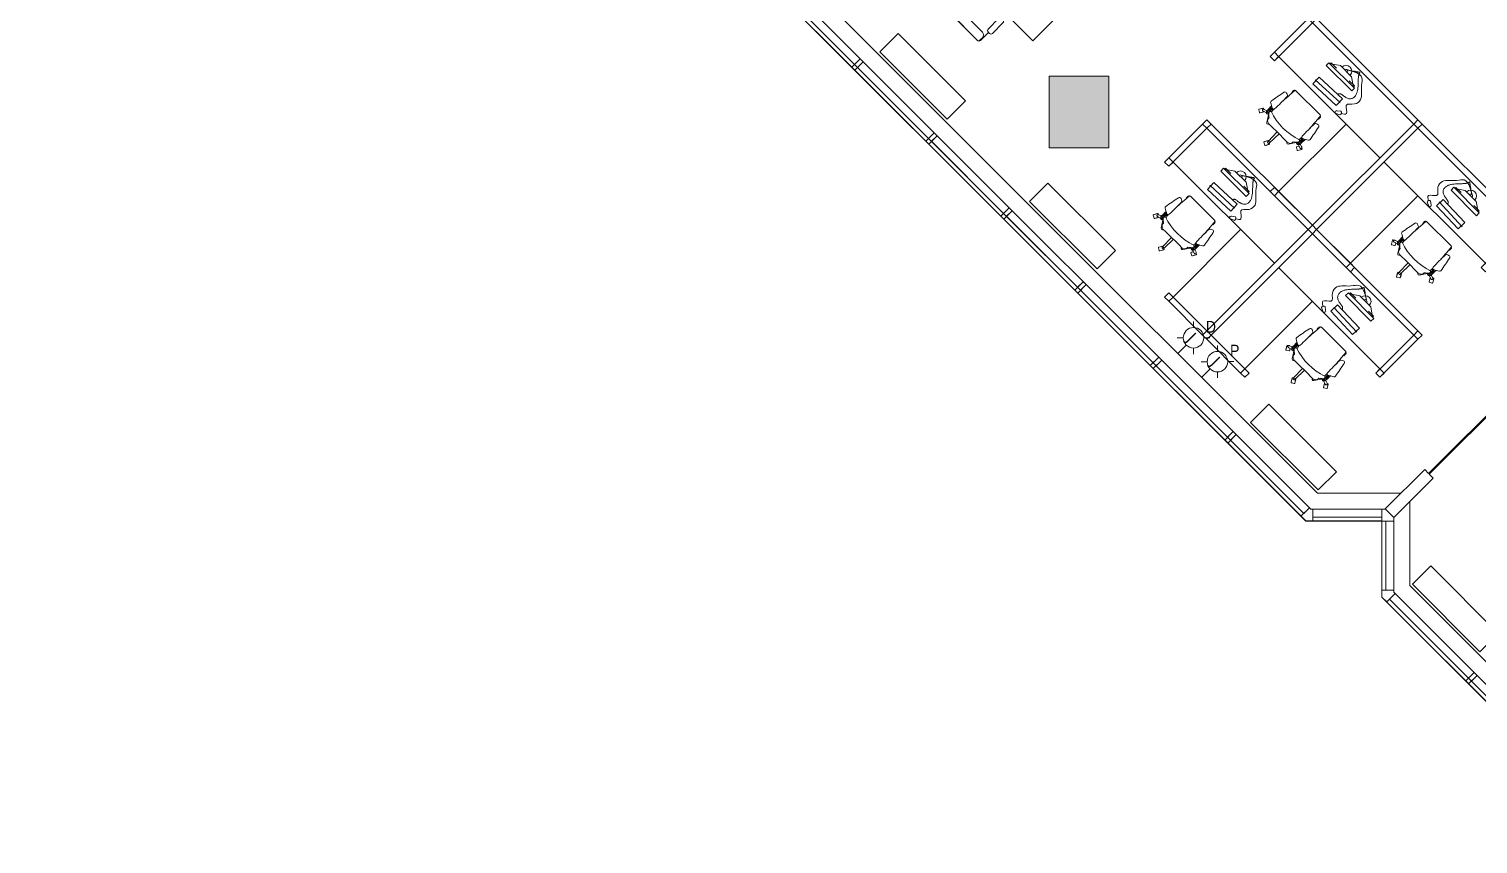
# Model space of a CAD drawing. Header units: inches. Extents: x 1 to 4591, y -953 to 1388.
# Drawn here: x 2015 to 2743, y -691 to -282 of the extents above; entities that cross this region are included whole.
import ezdxf

# ---------------------------------------------------------------- set-up
doc = ezdxf.new("R2010")
doc.units = ezdxf.units.IN
doc.header["$MEASUREMENT"] = 0
doc.linetypes.add('Dash', pattern=[0.25, 0.125, -0.125])
for name, color, linetype, lineweight in [('4th Floor Revit Background_dwg', 8, 'Continuous', 9), ('8309_BB$0$BB_COL_FILL', 7, 'Continuous', 9), ('8309_BB$0$BB_WIN', 7, 'Continuous', 9), ('A-ANNO-NOTE', 131, 'Continuous', 20), ('A-EXIST-GLAZ', 7, 'Continuous', 9), ('A-EXIST-WALL-INT', 7, 'Continuous', 9), ('A-FLOR', 192, 'Continuous', 13), ('A-WALL', 113, 'Continuous', 50), ('E-ELEC-FIXT-IDEN', 2, 'Continuous', 9), ('I-FURN', 30, 'Continuous', 9), ('I-FURN-HDLN', 30, 'Continuous', 9), ('I-WALL', 2, 'Continuous', 9), ('M-EXIST-HEAT', 7, 'Continuous', 9)]:
    doc.layers.add(name, color=color, linetype=linetype, lineweight=lineweight)
doc.styles.add('Arial_3', font='arial.ttf', dxfattribs={"width": 0.85, "height": 6})
doc.styles.add('Tahoma', font='tahoma.ttf', dxfattribs={"height": 6})

# ---------------------------------------------------------------- blocks, each defined once
blk = doc.blocks.new('Workstation - 6x6 - Workstation - 6x6-1564309-4th Floor New Construction - Tel_Data_Elec Plan')
at = {"layer": 'I-FURN'}
for p, q in [((-28.5, 76.5), (-25.5, 76.5)), ((-28.5, 73.5), (-28.5, 76.5)), ((-25.5, 73.5), (-28.5, 73.5)), ((-25.5, 76.5), (-1.5, 76.5)), ((-25.5, 76.5), (-25.5, 73.5)), ((-25.5, 73.5), (-1.5, 73.5)), ((-25.5, 25.5), (-25.5, 73.5)), ((-1.5, 73.5), (-1.5, 76.5)), ((-1.5, 76.5), (1.5, 76.5)), ((-1.5, 76.5), (-1.5, 73.5)), ((1.5, 76.5), (-1.5, 76.5)), ((1.5, 73.5), (-1.5, 73.5)), ((-1.5, 73.5), (-1.5, 1.5)), ((-1.5, 73.5), (1.5, 73.5)), ((-1.5, 1.5), (-1.5, 73.5)), ((1.5, 76.5), (1.5, 73.5)), ((1.5, 73.5), (1.5, 76.5)), ((25.5, 76.5), (1.5, 76.5)), ((1.5, 1.5), (1.5, 73.5)), ((1.5, 73.5), (1.5, 1.5)), ((25.5, 73.5), (1.5, 73.5)), ((28.5, 76.5), (25.5, 76.5)), ((25.5, 76.5), (25.5, 73.5)), ((25.5, 73.5), (28.5, 73.5)), ((25.5, 25.5), (25.5, 73.5)), ((28.5, 73.5), (28.5, 76.5)), ((-47.27, 59.05), (-48.33, 60.88)), ((-48.32, 60.78), (-48.28, 60.8)), ((-47.35, 59.11), (-48.32, 60.78)), ((-48.26, 61.16), (-46.97, 61.9)), ((-47.32, 59.13), (-47.35, 59.11)), ((-47.21, 52.83), (-47.07, 59.37)), ((-46.04, 59.53), (-47, 58.97)), ((-46.69, 61.83), (-45.63, 59.99)), ((-46.65, 61.75), (-46.61, 61.77)), ((-46.61, 61.77), (-45.65, 60.09)), ((-45.71, 59.72), (-46.04, 59.53)), ((-45.89, 52.83), (-46.03, 59.37)), ((-45.65, 60.09), (-45.68, 60.07)), ((46.69, 61.83), (45.63, 59.99)), ((46.61, 61.77), (45.65, 60.09)), ((45.65, 60.09), (45.68, 60.07)), ((45.71, 59.72), (46.04, 59.53)), ((45.89, 52.83), (46.03, 59.37)), ((46.04, 59.53), (47, 58.97)), ((46.65, 61.75), (46.61, 61.77)), ((48.26, 61.16), (46.97, 61.9)), ((47.21, 52.83), (47.07, 59.37)), ((47.27, 59.05), (48.33, 60.88)), ((47.32, 59.13), (47.35, 59.11)), ((47.35, 59.11), (48.32, 60.78)), ((48.32, 60.78), (48.28, 60.8)), ((-60.64, 49.33), (-61.7, 51.17)), ((-61.69, 51.07), (-61.65, 51.09)), ((-60.72, 49.4), (-61.69, 51.07)), ((-61.63, 51.44), (-60.34, 52.19)), ((-60.07, 52.11), (-59.01, 50.28)), ((-60.02, 52.03), (-59.98, 52.05)), ((-59.98, 52.05), (-59.02, 50.38)), ((-56.81, 49.23), (-54.26, 53.12)), ((-54.26, 53.12), (-53.74, 53.53)), ((-38.84, 53.12), (-39.36, 53.53)), ((-36.29, 49.23), (-38.84, 53.12)), ((-34.37, 50.15), (-34.96, 51.17)), ((-34.94, 51.07), (-34.91, 51.09)), ((-34.41, 50.14), (-34.94, 51.07)), ((-34.88, 51.44), (-33.59, 52.19)), ((-33.32, 52.11), (-32.26, 50.28)), ((-33.27, 52.03), (-33.24, 52.05)), ((-33.24, 52.05), (-32.28, 50.38)), ((33.32, 52.11), (32.26, 50.28)), ((33.24, 52.05), (32.28, 50.38)), ((33.27, 52.03), (33.24, 52.05)), ((34.88, 51.44), (33.59, 52.19)), ((34.37, 50.15), (34.96, 51.17)), ((34.41, 50.14), (34.94, 51.07)), ((34.94, 51.07), (34.91, 51.09)), ((36.29, 49.23), (38.84, 53.12)), ((38.84, 53.12), (39.36, 53.53)), ((54.26, 53.12), (53.74, 53.53)), ((56.81, 49.23), (54.26, 53.12)), ((60.07, 52.11), (59.01, 50.28)), ((59.98, 52.05), (59.02, 50.38)), ((60.02, 52.03), (59.98, 52.05)), ((61.63, 51.44), (60.34, 52.19)), ((60.64, 49.33), (61.7, 51.17)), ((60.72, 49.4), (61.69, 51.07)), ((61.69, 51.07), (61.65, 51.09)), ((-60.69, 49.41), (-60.72, 49.4)), ((-60, 49.48), (-60.37, 49.26)), ((-58.42, 48.91), (-59.78, 49.38)), ((-57.8, 49.87), (-59.46, 50.37)), ((-59.02, 50.38), (-59.05, 50.36)), ((-58.49, 46.69), (-58.48, 45.54)), ((-58.4, 47.17), (-58.42, 48.98)), ((-58.34, 48.95), (-58.35, 48.03)), ((-58.35, 48.03), (-58.01, 48.02)), ((-57.05, 48.95), (-58.34, 48.95)), ((-57.65, 50.03), (-58.25, 49.41)), ((-58.05, 47.53), (-58.05, 46.27)), ((-58.01, 48.29), (-58.01, 46.32)), ((-57.56, 48.29), (-58.01, 48.29)), ((-57.56, 46.36), (-57.56, 48.29)), ((-57.56, 48.02), (-57.02, 48.01)), ((-57.52, 47.56), (-57.54, 46.32)), ((-56.45, 49.78), (-57.36, 50.07)), ((-57.22, 47.26), (-57.23, 48.01)), ((-57.11, 47.03), (-57.1, 46.69)), ((-57.1, 46.69), (-57.11, 46.18)), ((-56.83, 49.19), (-56.81, 49.23)), ((-56.47, 46.92), (-56.48, 45.93)), ((-36.64, 49.78), (-35.73, 50.07)), ((-36.63, 46.92), (-36.62, 45.93)), ((-36.27, 49.19), (-36.29, 49.23)), ((-35.54, 48.02), (-36.08, 48.01)), ((-36.05, 48.95), (-34.76, 48.95)), ((-35.98, 47.03), (-36, 46.69)), ((-36, 46.69), (-35.99, 46.18)), ((-35.87, 47.26), (-35.86, 48.01)), ((-35.57, 47.56), (-35.55, 46.32)), ((-35.54, 48.29), (-35.08, 48.29)), ((-35.54, 46.36), (-35.54, 48.29)), ((-35.45, 50.03), (-34.84, 49.41)), ((-35.3, 49.87), (-33.64, 50.37)), ((-35.08, 48.29), (-35.08, 46.32)), ((-34.74, 48.03), (-35.08, 48.02)), ((-35.04, 47.53), (-35.05, 46.27)), ((-34.76, 48.95), (-34.74, 48.03)), ((-34.7, 47.17), (-34.67, 48.98)), ((-34.68, 48.91), (-33.32, 49.38)), ((-34.61, 46.69), (-34.62, 45.54)), ((-32.34, 50), (-32.8, 49.74)), ((-32.28, 50.38), (-32.31, 50.36)), ((32.28, 50.38), (32.31, 50.36)), ((32.34, 50), (32.8, 49.74)), ((34.68, 48.91), (33.32, 49.38)), ((35.3, 49.87), (33.64, 50.37)), ((34.61, 46.69), (34.62, 45.54)), ((34.7, 47.17), (34.67, 48.98)), ((34.76, 48.95), (34.74, 48.03)), ((34.74, 48.03), (35.08, 48.02)), ((36.05, 48.95), (34.76, 48.95)), ((35.45, 50.03), (34.84, 49.41)), ((35.04, 47.53), (35.05, 46.27)), ((35.08, 48.29), (35.08, 46.32)), ((35.54, 48.29), (35.08, 48.29)), ((35.54, 46.36), (35.54, 48.29)), ((35.54, 48.02), (36.08, 48.01)), ((35.57, 47.56), (35.55, 46.32)), ((36.64, 49.78), (35.73, 50.07)), ((35.87, 47.26), (35.86, 48.01)), ((35.98, 47.03), (36, 46.69)), ((36, 46.69), (35.99, 46.18)), ((36.27, 49.19), (36.29, 49.23)), ((36.63, 46.92), (36.62, 45.93)), ((56.45, 49.78), (57.36, 50.07)), ((56.47, 46.92), (56.48, 45.93)), ((56.83, 49.19), (56.81, 49.23)), ((57.56, 48.02), (57.02, 48.01)), ((57.05, 48.95), (58.34, 48.95)), ((57.11, 47.03), (57.1, 46.69)), ((57.1, 46.69), (57.11, 46.18)), ((57.22, 47.26), (57.23, 48.01)), ((57.52, 47.56), (57.54, 46.32)), ((57.56, 48.29), (58.01, 48.29)), ((57.56, 46.36), (57.56, 48.29)), ((57.65, 50.03), (58.25, 49.41)), ((57.8, 49.87), (59.46, 50.37)), ((58.01, 48.29), (58.01, 46.32)), ((58.35, 48.03), (58.01, 48.02)), ((58.05, 47.53), (58.05, 46.27)), ((58.34, 48.95), (58.35, 48.03)), ((58.4, 47.17), (58.42, 48.98)), ((58.42, 48.91), (59.78, 49.38)), ((58.49, 46.69), (58.48, 45.54)), ((59.02, 50.38), (59.05, 50.36)), ((60, 49.48), (60.37, 49.26)), ((60.69, 49.41), (60.72, 49.4)), ((-56.05, 33.66), (-55.89, 33.66)), ((-56.05, 32.08), (-56.05, 33.66)), ((-55.89, 32.08), (-56.05, 32.08)), ((-55.89, 35.41), (-55.62, 31.63)), ((-55.89, 33.66), (-55.89, 32.08)), ((-55.62, 31.63), (-55.16, 31.5)), ((-55.16, 31.5), (-37.94, 31.5)), ((-37.94, 31.5), (-37.48, 31.63)), ((-37.48, 31.63), (-37.21, 35.41)), ((-37.2, 33.66), (-37.2, 32.08)), ((-37.05, 33.66), (-37.2, 33.66)), ((-37.2, 32.08), (-37.05, 32.08)), ((-37.05, 32.08), (-37.05, 33.66)), ((37.05, 33.66), (37.2, 33.66)), ((37.05, 32.08), (37.05, 33.66)), ((37.2, 32.08), (37.05, 32.08)), ((37.2, 33.66), (37.2, 32.08)), ((37.48, 31.63), (37.21, 35.41)), ((37.94, 31.5), (37.48, 31.63)), ((55.16, 31.5), (37.94, 31.5)), ((55.62, 31.63), (55.16, 31.5)), ((55.89, 35.41), (55.62, 31.63)), ((55.89, 33.66), (55.89, 32.08)), ((56.05, 33.66), (55.89, 33.66)), ((55.89, 32.08), (56.05, 32.08)), ((56.05, 32.08), (56.05, 33.66)), ((-76.5, 28.5), (-76.5, 1.5)), ((-76.5, 25.5), (-76.5, 28.5)), ((-76.5, 28.5), (-73.5, 28.5)), ((-73.5, 28.5), (-76.5, 28.5)), ((-73.5, 25.5), (-76.5, 25.5)), ((-73.5, 28.5), (-73.5, 25.5)), ((-73.5, 1.5), (-73.5, 28.5)), ((-73.5, 25.5), (-1.5, 25.5)), ((-51.58, 23.01), (-51.74, 18.36)), ((-35.58, 22.46), (-51.58, 23.01)), ((-35.74, 17.8), (-35.58, 22.46)), ((-31.89, 22.83), (-33.46, 24.02)), ((-32.76, 25.23), (-30.95, 24.45)), ((73.5, 25.5), (1.5, 25.5)), ((32.76, 25.23), (30.95, 24.45)), ((31.89, 22.83), (33.46, 24.02)), ((35.58, 22.46), (51.58, 23.01)), ((35.74, 17.8), (35.58, 22.46)), ((51.58, 23.01), (51.74, 18.36)), ((73.5, 28.5), (73.5, 25.5)), ((76.5, 28.5), (73.5, 28.5)), ((73.5, 28.5), (76.5, 28.5)), ((73.5, 1.5), (73.5, 28.5)), ((73.5, 25.5), (76.5, 25.5)), ((76.5, 28.5), (76.5, 1.5)), ((76.5, 25.5), (76.5, 28.5)), ((-52.22, 20.74), (-35.26, 20.05)), ((-51.74, 18.36), (-35.74, 17.8)), ((52.22, 20.74), (35.26, 20.05)), ((51.74, 18.36), (35.74, 17.8)), ((-53.39, 9.8), (-53.38, 11.8)), ((-35.26, 9.7), (-53.39, 9.8)), ((-53.38, 11.8), (-35.25, 11.7)), ((-52.61, 9.79), (-52.62, 9.07)), ((-52.62, 9.07), (-48.89, 9.05)), ((-48.28, 6.77), (-52.61, 9.79)), ((-36.03, 9.71), (-40.4, 6.73)), ((-39.77, 9), (-36.04, 8.98)), ((-36.04, 8.98), (-36.03, 9.71)), ((-35.25, 11.7), (-35.26, 9.7)), ((53.38, 11.8), (35.25, 11.7)), ((35.25, 11.7), (35.26, 9.7)), ((35.26, 9.7), (53.39, 9.8)), ((36.03, 9.71), (40.4, 6.73)), ((36.04, 8.98), (36.03, 9.71)), ((39.77, 9), (36.04, 8.98)), ((48.28, 6.77), (52.61, 9.79)), ((52.62, 9.07), (48.89, 9.05)), ((52.61, 9.79), (52.62, 9.07)), ((53.39, 9.8), (53.38, 11.8)), ((-76.5, -1.5), (-76.5, 1.5)), ((-76.5, 1.5), (-73.5, 1.5)), ((-73.5, 1.5), (-73.5, -1.5)), ((-1.5, 1.5), (-73.5, 1.5)), ((-40.4, 6.73), (-48.28, 6.77)), ((-1.5, 1.5), (1.5, 1.5)), ((-1.5, -1.5), (-1.5, 1.5)), ((1.5, 1.5), (-1.5, 1.5)), ((-1.5, 1.5), (-1.5, -1.5)), ((1.5, 1.5), (1.5, -1.5)), ((1.5, -1.5), (1.5, 1.5)), ((1.5, 1.5), (73.5, 1.5)), ((40.4, 6.73), (48.28, 6.77)), ((73.5, 1.5), (73.5, -1.5)), ((76.5, 1.5), (73.5, 1.5)), ((76.5, -1.5), (76.5, 1.5)), ((-73.5, -1.5), (-76.5, -1.5)), ((-73.5, -1.5), (-1.5, -1.5)), ((1.5, -1.5), (-1.5, -1.5)), ((-1.5, -1.5), (1.5, -1.5)), ((73.5, -1.5), (1.5, -1.5)), ((73.5, -1.5), (76.5, -1.5))]:
    blk.add_line(p, q, dxfattribs=at)
for centre, radius, start, end in [((-48.16, 60.98), 0.2, 120, 210), ((-47.1, 59.15), 0.2, 209.8466, 275.23504), ((-47.1, 59.15), 0.2, 275.23504, 299.86067), ((-45.54, 59.34), 1.53, 164.4505, 178.79271), ((-46.45, 59.59), 0.583, 134.254, 164.4505), ((-46.87, 61.73), 0.2, 29.99999, 120.13573), ((-46.55, 59.69), 0.445, 45.72294, 134.27706), ((-46.64, 59.59), 0.583, 15.5495, 45.746), ((-47.55, 59.34), 1.53, 1.20729, 15.5495), ((-45.81, 59.89), 0.2, 299.8643, 29.99999), ((45.81, 59.89), 0.2, 150.00001, 240.1357), ((47.55, 59.34), 1.53, 164.4505, 178.79271), ((46.64, 59.59), 0.583, 134.254, 164.4505), ((46.55, 59.69), 0.445, 45.72294, 134.27706), ((46.87, 61.73), 0.2, 59.86427, 150.00001), ((46.45, 59.59), 0.583, 15.5495, 45.746), ((47.1, 59.15), 0.2, 240.13933, 264.76496), ((45.54, 59.34), 1.53, 1.20729, 15.5495), ((47.1, 59.15), 0.2, 264.76496, 330.1534), ((48.16, 60.98), 0.2, 330, 60), ((-61.53, 51.27), 0.2, 119.83204, 210), ((-60.24, 52.01), 0.2, 29.99999, 120), ((-70.37, 51.52), 15.26, 356.44732, 358.56871), ((-52.87, 50.72), 2.29, 134.59771, 169.3918), ((-52.74, 50.06), 2.87, 95.70496, 127.0086), ((-53.9, 52.43), 1.12, 25.62188, 82.07524), ((-46.55, 297.94), 245.12, 268.48484, 271.51516), ((-39.2, 52.43), 1.12, 97.92476, 154.37812), ((-40.35, 50.06), 2.87, 52.9914, 84.29504), ((-40.23, 50.72), 2.29, 10.6082, 45.40229), ((-22.73, 51.52), 15.26, 181.43129, 183.55268), ((-34.79, 51.27), 0.2, 119.88793, 210), ((-33.49, 52.01), 0.2, 29.99999, 120), ((33.49, 52.01), 0.2, 60, 150.00001), ((34.79, 51.27), 0.2, 330, 60.11207), ((22.73, 51.52), 15.26, 356.44732, 358.56871), ((40.23, 50.72), 2.29, 134.59771, 169.3918), ((40.35, 50.06), 2.87, 95.70496, 127.0086), ((39.2, 52.43), 1.12, 25.62188, 82.07524), ((46.55, 297.94), 245.12, 268.48484, 271.51516), ((53.9, 52.43), 1.12, 97.92476, 154.37812), ((52.74, 50.06), 2.87, 52.9914, 84.29504), ((52.87, 50.72), 2.29, 10.6082, 45.40229), ((70.37, 51.52), 15.26, 181.43129, 183.55268), ((60.24, 52.01), 0.2, 60, 150.00001), ((61.53, 51.27), 0.2, 330, 60.16796), ((-60.47, 49.43), 0.2, 210, 299.88796), ((-59.92, 49.97), 0.445, 117.82083, 206.0638), ((-59.8, 50.03), 0.583, 206.09107, 236.35066), ((-59.56, 44.06), 0.749, 121.57325, 189.02314), ((113.54, 72.48), 176.17, 189.32164, 191.86206), ((-59.86, 49.85), 0.583, 87.42484, 117.82083), ((-59.27, 50.82), 1.53, 236.41243, 250.79271), ((-45.25, 20.67), 28.17, 115.39806, 121.45669), ((-59.9, 48.91), 1.53, 73.20728, 87.50196), ((-59.18, 50.18), 0.2, 15.13272, 29.87054), ((-57.61, 46.77), 0.887, 120.1857, 184.83668), ((-57.83, 48.99), 0.593, 84.02195, 180.9117), ((-57.75, 45.83), 0.533, 66.96722, 123.75089), ((-57.75, 45.9), 0.5, 67.05729, 121.46744), ((-57.9, 48.94), 0.657, 1.32071, 77.96424), ((-57.46, 49.76), 0.323, 29.66212, 124.47163), ((-58.04, 46.73), 0.971, 17.62248, 57.94954), ((-57.03, 45.48), 0.711, 2.04733, 115.4842), ((-57.92, 49.37), 0.922, 9.66072, 36.46816), ((-56.1, 48.52), 1.04, 148.13975, 233.86395), ((-58.24, 49.29), 1.25, 346.37687, 10.91893), ((-60.32, 53.76), 5.75, 305.37093, 317.49483), ((-46.55, 17.95), 31.42, 71.11636, 108.88364), ((-54.64, 46.83), 1.84, 146.59896, 177.28872), ((-211.8, 39.95), 155.58, 358.81912, 2.04733), ((-52.29, 45.83), 5.54, 121.01874, 133.18), ((-40.81, 45.83), 5.54, 46.82, 58.98126), ((-32.78, 53.76), 5.75, 222.50517, 234.62907), ((-38.46, 46.83), 1.84, 2.71128, 33.40105), ((118.7, 39.95), 155.58, 177.95267, 181.18088), ((-36.07, 45.48), 0.711, 64.5158, 177.95267), ((-37, 48.52), 1.04, 306.13605, 31.86025), ((-34.85, 49.29), 1.25, 169.08107, 193.62313), ((-35.17, 49.37), 0.922, 143.53184, 170.33928), ((-35.06, 46.73), 0.971, 122.05046, 162.37752), ((-35.63, 49.76), 0.323, 55.52837, 150.33788), ((-35.19, 48.94), 0.657, 102.03576, 178.67929), ((-47.84, 20.67), 28.17, 58.54967, 64.60194), ((-35.34, 45.83), 0.533, 56.24911, 113.03278), ((-35.34, 45.9), 0.5, 58.53256, 112.94271), ((-35.27, 48.99), 0.593, 359.0883, 95.97805), ((-35.49, 46.77), 0.887, 355.16332, 59.8143), ((-206.63, 72.48), 176.17, 348.14069, 350.67836), ((-33.2, 48.91), 1.53, 92.49804, 106.79271), ((-33.82, 50.82), 1.53, 289.20729, 303.51143), ((-33.24, 49.85), 0.583, 62.17917, 92.57516), ((-33.53, 44.06), 0.749, 350.97686, 58.66623), ((-33.3, 50.03), 0.583, 303.44966, 333.90893), ((-33.18, 49.97), 0.445, 333.9362, 62.17917), ((-32.44, 50.18), 0.2, 300, 30.20943), ((32.44, 50.18), 0.2, 149.79057, 240), ((33.18, 49.97), 0.445, 117.82083, 206.0638), ((33.3, 50.03), 0.583, 206.09107, 236.55034), ((33.53, 44.06), 0.749, 121.33377, 189.02314), ((206.63, 72.48), 176.17, 189.32164, 191.85931), ((33.24, 49.85), 0.583, 87.42484, 117.82083), ((33.82, 50.82), 1.53, 236.48857, 250.79271), ((47.84, 20.67), 28.17, 115.39806, 121.45033), ((33.2, 48.91), 1.53, 73.20729, 87.50196), ((35.49, 46.77), 0.887, 120.1857, 184.83668), ((35.27, 48.99), 0.593, 84.02195, 180.9117), ((35.34, 45.83), 0.533, 66.96722, 123.75089), ((35.34, 45.9), 0.5, 67.05729, 121.46744), ((35.19, 48.94), 0.657, 1.32071, 77.96424), ((35.63, 49.76), 0.323, 29.66212, 124.47163), ((35.06, 46.73), 0.971, 17.62248, 57.94954), ((36.07, 45.48), 0.711, 2.04733, 115.4842), ((35.17, 49.37), 0.922, 9.66072, 36.46816), ((37, 48.52), 1.04, 148.13975, 233.86395), ((34.85, 49.29), 1.25, 346.37687, 10.91893), ((32.78, 53.76), 5.75, 305.37093, 317.49483), ((46.55, 17.95), 31.42, 71.11636, 108.88364), ((38.46, 46.83), 1.84, 146.59895, 177.28872), ((-118.7, 39.95), 155.58, 358.81912, 2.04733), ((40.81, 45.83), 5.54, 121.01874, 133.18), ((52.29, 45.83), 5.54, 46.82, 58.98126), ((60.32, 53.76), 5.75, 222.50517, 234.62907), ((54.64, 46.83), 1.84, 2.71128, 33.40104), ((211.8, 39.95), 155.58, 177.95267, 181.18088), ((57.03, 45.48), 0.711, 64.5158, 177.95267), ((56.1, 48.52), 1.04, 306.13605, 31.86025), ((58.24, 49.29), 1.25, 169.08107, 193.62313), ((57.92, 49.37), 0.922, 143.53184, 170.33928), ((58.04, 46.73), 0.971, 122.05046, 162.37752), ((57.46, 49.76), 0.323, 55.52837, 150.33788), ((57.9, 48.94), 0.657, 102.03576, 178.67929), ((45.25, 20.67), 28.17, 58.54331, 64.60194), ((57.75, 45.83), 0.533, 56.24911, 113.03278), ((57.75, 45.9), 0.5, 58.53256, 112.94271), ((57.83, 48.99), 0.593, 359.0883, 95.97805), ((57.61, 46.77), 0.887, 355.16332, 59.8143), ((-113.54, 72.48), 176.17, 348.13794, 350.67836), ((59.18, 50.18), 0.2, 150.12946, 164.86728), ((59.9, 48.91), 1.53, 92.49804, 106.79272), ((59.27, 50.82), 1.53, 289.20729, 303.58757), ((59.86, 49.85), 0.583, 62.17917, 92.57516), ((59.56, 44.06), 0.749, 350.97686, 58.42675), ((59.8, 50.03), 0.583, 303.64934, 333.90893), ((59.92, 49.97), 0.445, 333.9362, 62.17917), ((60.47, 49.43), 0.2, 240.11204, 330), ((-56.87, 36.75), 0.615, 299.92332, 358.81912), ((209.19, 57.38), 265.99, 183.77016, 184.73674), ((-302.29, 57.38), 265.99, 355.26326, 356.22984), ((-36.23, 36.75), 0.615, 181.18088, 240.07667), ((36.23, 36.75), 0.615, 299.92333, 358.81912), ((302.29, 57.38), 265.99, 183.77016, 184.73674), ((-209.19, 57.38), 265.99, 355.26326, 356.22984), ((56.87, 36.75), 0.615, 181.18088, 240.07668), ((-58.03, 36.45), 0.859, 192.14243, 292.84268), ((-61.62, 45.01), 10.15, 292.7913, 299.92332), ((-55.33, 33.83), 0.589, 197.54883, 225.51192), ((-55.33, 31.9), 0.589, 125.10618, 162.45116), ((-37.77, 31.9), 0.589, 17.54883, 54.89382), ((-37.77, 33.83), 0.589, 314.48808, 342.45117), ((-31.47, 45.01), 10.15, 240.07667, 247.2087), ((-35.07, 36.45), 0.859, 247.15732, 348.42105), ((35.07, 36.45), 0.859, 191.57895, 292.84268), ((31.47, 45.01), 10.15, 292.7913, 299.92333), ((37.77, 33.83), 0.589, 197.54883, 225.51192), ((37.77, 31.9), 0.589, 125.10618, 162.45117), ((55.33, 31.9), 0.589, 17.54884, 54.89382), ((55.33, 33.83), 0.589, 314.48808, 342.45117), ((61.62, 45.01), 10.15, 240.07668, 247.2087), ((58.03, 36.45), 0.859, 247.15732, 347.85757), ((-33.17, 24.66), 0.703, 53.63769, 246.03138), ((-32.02, 23.99), 1.17, 276.48992, 23.17914), ((32.02, 23.99), 1.17, 156.82086, 263.51008), ((33.17, 24.66), 0.703, 293.96862, 126.36231), ((-44.34, 6.75), 2.88, 179.70021, 359.70021), ((-44.34, 6.75), 0.885, 179.70021, 359.70021), ((44.34, 6.75), 2.88, 180.29979, 0.29979), ((44.34, 6.75), 0.885, 180.29979, 0.29979)]:
    blk.add_arc(centre, radius, start, end, dxfattribs=at)
for points, knots in [([(-44.31, 5.87), (-37.07, 1.09), (-33.91, 7.56), (-28.34, 10.27), (-29.21, 16.39), (-34.37, 18.27), (-27.73, 21.55), (-30.02, 22.89), (-31.01, 23.4)], [0, 0, 0, 0, 4.203758, 11.310205, 15.301003, 21.109862, 25.639067, 29.008441, 29.008441, 29.008441, 29.008441]), ([(44.31, 5.87), (37.07, 1.09), (33.91, 7.56), (28.34, 10.27), (29.21, 16.39), (34.37, 18.27), (27.73, 21.55), (30.02, 22.89), (31.01, 23.4)], [0, 0, 0, 0, 4.203758, 11.310205, 15.301003, 21.109862, 25.639067, 29.008441, 29.008441, 29.008441, 29.008441]), ([(-44.31, 5.87), (-44.1, 5.73), (-43.67, 5.45), (-43.03, 5.03), (-42.39, 4.6), (-41.86, 4.24), (-41.44, 3.95), (-41.13, 3.73), (-40.82, 3.51), (-40.5, 3.28), (-40.19, 3.06), (-39.93, 2.87), (-39.72, 2.72), (-39.59, 2.63), (-39.49, 2.56), (-39.41, 2.5), (-39.33, 2.45), (-39.27, 2.41), (-39.22, 2.38), (-39.18, 2.36), (-39.15, 2.33), (-39.11, 2.31), (-39.07, 2.29), (-39.03, 2.27), (-39, 2.27), (-38.97, 2.27), (-38.95, 2.27), (-38.91, 2.28), (-38.89, 2.3), (-38.87, 2.32), (-38.85, 2.35), (-38.84, 2.38), (-38.83, 2.42), (-38.82, 2.45), (-38.82, 2.48), (-38.81, 2.51), (-38.8, 2.56), (-38.79, 2.62), (-38.77, 2.7), (-38.75, 2.78), (-38.73, 2.86), (-38.71, 2.93), (-38.68, 3.04), (-38.62, 3.22), (-38.5, 3.47), (-38.34, 3.74), (-38.15, 4.01), (-37.95, 4.27), (-37.75, 4.52), (-37.47, 4.86), (-37.11, 5.26), (-36.67, 5.74), (-36.03, 6.42), (-35.19, 7.31), (-34.19, 8.44), (-33.27, 9.63), (-32.51, 11), (-32.16, 12.3), (-32.19, 13.42), (-32.42, 14.23), (-32.86, 14.94), (-33.49, 15.5), (-34.23, 15.89), (-34.94, 16.14), (-35.59, 16.29), (-36.17, 16.4), (-36.75, 16.48), (-37.24, 16.54), (-37.63, 16.6), (-37.92, 16.67), (-38.19, 16.77), (-38.44, 16.94), (-38.64, 17.15), (-38.81, 17.39), (-38.96, 17.65), (-39.04, 17.83), (-39.08, 17.91)], [0, 0, 0, 0, 0.063928, 0.127857, 0.191785, 0.255713, 0.287677, 0.319641, 0.351605, 0.38357, 0.415534, 0.447498, 0.46348, 0.479462, 0.487453, 0.495444, 0.503435, 0.511426, 0.514814, 0.518203, 0.521591, 0.524979, 0.528367, 0.531756, 0.535144, 0.536838, 0.538532, 0.54192, 0.545309, 0.547003, 0.548697, 0.552085, 0.555473, 0.558862, 0.560556, 0.56225, 0.565638, 0.572415, 0.579191, 0.585968, 0.592744, 0.599521, 0.606297, 0.61985, 0.646956, 0.674062, 0.701168, 0.728275, 0.755381, 0.782487, 0.836699, 0.890911, 0.945123, 1.070551, 1.19598, 1.321408, 1.446836, 1.585346, 1.654601, 1.723857, 1.793112, 1.862367, 1.931622, 2.000877, 2.049938, 2.099, 2.148061, 2.197123, 2.221654, 2.246184, 2.270715, 2.295246, 2.319777, 2.344307, 2.368838, 2.393369, 2.393369, 2.393369, 2.393369]), ([(44.31, 5.87), (44.1, 5.73), (43.67, 5.45), (43.03, 5.03), (42.39, 4.6), (41.86, 4.24), (41.44, 3.95), (41.13, 3.73), (40.82, 3.51), (40.5, 3.28), (40.19, 3.06), (39.93, 2.87), (39.72, 2.72), (39.59, 2.63), (39.49, 2.56), (39.41, 2.5), (39.33, 2.45), (39.27, 2.41), (39.22, 2.38), (39.18, 2.36), (39.15, 2.33), (39.11, 2.31), (39.07, 2.29), (39.03, 2.27), (39, 2.27), (38.97, 2.27), (38.95, 2.27), (38.91, 2.28), (38.89, 2.3), (38.87, 2.32), (38.85, 2.35), (38.84, 2.38), (38.83, 2.42), (38.82, 2.45), (38.82, 2.48), (38.81, 2.51), (38.8, 2.56), (38.79, 2.62), (38.77, 2.7), (38.75, 2.78), (38.73, 2.86), (38.71, 2.93), (38.68, 3.04), (38.62, 3.22), (38.5, 3.47), (38.34, 3.74), (38.15, 4.01), (37.95, 4.27), (37.75, 4.52), (37.47, 4.86), (37.11, 5.26), (36.67, 5.74), (36.03, 6.42), (35.19, 7.31), (34.19, 8.44), (33.27, 9.63), (32.51, 11), (32.16, 12.3), (32.19, 13.42), (32.42, 14.23), (32.86, 14.94), (33.49, 15.5), (34.23, 15.89), (34.94, 16.14), (35.59, 16.29), (36.17, 16.4), (36.75, 16.48), (37.24, 16.54), (37.63, 16.6), (37.92, 16.67), (38.19, 16.77), (38.44, 16.94), (38.64, 17.15), (38.81, 17.39), (38.96, 17.65), (39.04, 17.83), (39.08, 17.91)], [0, 0, 0, 0, 0.063928, 0.127857, 0.191785, 0.255713, 0.287677, 0.319641, 0.351605, 0.38357, 0.415534, 0.447498, 0.46348, 0.479462, 0.487453, 0.495444, 0.503435, 0.511426, 0.514814, 0.518203, 0.521591, 0.524979, 0.528367, 0.531756, 0.535144, 0.536838, 0.538532, 0.54192, 0.545309, 0.547003, 0.548697, 0.552085, 0.555473, 0.558862, 0.560556, 0.56225, 0.565638, 0.572415, 0.579191, 0.585968, 0.592744, 0.599521, 0.606297, 0.61985, 0.646956, 0.674062, 0.701168, 0.728275, 0.755381, 0.782487, 0.836699, 0.890911, 0.945123, 1.070551, 1.19598, 1.321408, 1.446836, 1.585346, 1.654601, 1.723857, 1.793112, 1.862367, 1.931622, 2.000877, 2.049938, 2.099, 2.148061, 2.197123, 2.221654, 2.246184, 2.270715, 2.295246, 2.319777, 2.344307, 2.368838, 2.393369, 2.393369, 2.393369, 2.393369])]:
    blk.add_open_spline(points, degree=3, knots=knots, dxfattribs=at)
blk = doc.blocks.new('6FT_BENCHES - 6FT_BENCHES-1760081-4th Floor New Construction - Tel_Data_Elec Plan')
at = {"layer": 'I-FURN'}
for p, q in [((-15.74, 41.77), (-14.99, 41.77)), ((-15.74, -30.23), (-15.74, 41.77)), ((-14.99, 41.77), (14.99, 41.77)), ((-14.99, 41.77), (-14.99, -30.23)), ((14.99, 41.77), (14.99, -27.67)), ((13.77, 23.02), (18.24, 23.02)), ((13.77, 1.52), (13.77, 23.02)), ((18.24, 23.02), (18.24, 23.77)), ((19.27, 24.8), (26.8, 24.8)), ((27.86, 23.74), (27.86, 23.02)), ((27.86, 23.02), (33.47, 23.02)), ((33.62, 22.77), (31.84, 22.77)), ((34.47, 22.02), (34.47, 2.52)), ((26.59, 21.75), (19.52, 21.75)), ((29.84, 20.77), (29.84, 3.77)), ((34.62, 21.77), (34.62, 2.77)), ((18.24, 1.52), (13.77, 1.52)), ((18.24, 0.77), (18.24, 1.52)), ((19.52, 2.79), (26.63, 2.79)), ((27.9, 1.52), (27.9, 0.8)), ((33.47, 1.52), (27.9, 1.52)), ((33.62, 1.77), (31.84, 1.77)), ((26.85, -0.26), (19.27, -0.26)), ((14.99, -10.89), (18.82, -10.89)), ((18.82, -10.89), (18.82, -26.62)), ((18.82, -26.62), (18.82, -10.89)), ((-12.88, -27.67), (16.49, -27.67)), ((-12.88, -28.73), (-12.88, -27.67)), ((16.49, -28.73), (-12.88, -28.73)), ((9, -28.73), (9, -30.23)), ((18.82, -26.62), (14.99, -26.62)), ((16.49, -27.67), (16.49, -28.73)), ((-14.99, -30.23), (-15.74, -30.23)), ((9, -30.23), (-14.99, -30.23))]:
    blk.add_line(p, q, dxfattribs=at)
for centre, radius, start, end in [((19.27, 23.77), 1.03, 90, 180), ((19.52, 23.02), 1.27, 180, 270), ((26.59, 23.02), 1.27, 270, 0), ((26.8, 23.74), 1.06, 360, 90), ((31.84, 20.77), 2, 90, 180), ((33.47, 22.02), 1, 0, 90), ((33.62, 21.77), 1, 0, 90), ((19.52, 1.52), 1.27, 90, 180), ((19.27, 0.77), 1.03, 180, 270), ((26.63, 1.52), 1.27, 0, 90), ((26.85, 0.8), 1.06, 270, 360), ((31.84, 3.77), 2, 180, 270), ((33.47, 2.52), 1, 270, 0), ((33.62, 2.77), 1, 270, 0)]:
    blk.add_arc(centre, radius, start, end, dxfattribs=at)
at = {"layer": 'I-FURN-HDLN', "linetype": 'Dash'}
for p, q in [((-4.05, -10.89), (14.99, -10.89)), ((-4.05, -26.62), (-4.05, -10.89)), ((14.99, -26.62), (-4.05, -26.62))]:
    blk.add_line(p, q, dxfattribs=at)
blk = doc.blocks.new('4th Floor Revit Background_dwg-1506688-4th Floor New Construction - Tel_Data_Elec Plan')
at = {"layer": '8309_BB$0$BB_COL_FILL'}
blk.add_hatch(color=256, dxfattribs=at).paths.add_polyline_path([(1010.34, 499.78), (1010.34, 535.78), (980.34, 535.78), (980.34, 499.78)], flags=0)
at = {"layer": 'A-EXIST-GLAZ'}
h = blk.add_hatch(color=256, dxfattribs=at)
h.paths.add_polyline_path([(1671.83, 149.74), (1671.9, 149.81), (1668.34, 149.81), (1668.34, 149.74)], flags=0)
h.paths.add_polyline_path([(1109.32, 312.1), (1112.81, 312.1), (1112.8, 312.15), (1109.27, 312.15)], flags=0)
h.paths.add_polyline_path([(618.39, 803.03), (618.39, 803.03), (615.93, 805.49)], flags=0)
h = blk.add_hatch(color=256, dxfattribs=at)
h.paths.add_polyline_path([(1070.09, 351.33), (1070.09, 351.33), (1070.03, 351.39)], flags=0)
h.paths.add_polyline_path([(1032.65, 388.76), (1032.65, 388.77), (1032.59, 388.82)], flags=0)
h.paths.add_polyline_path([(994.69, 426.73), (994.69, 426.73), (994.63, 426.79)], flags=0)
h.paths.add_polyline_path([(957.52, 463.9), (957.52, 463.9), (957.46, 463.96)], flags=0)
h.paths.add_polyline_path([(919.83, 501.59), (919.83, 501.6), (919.77, 501.65)], flags=0)
h.paths.add_polyline_path([(882.66, 538.76), (882.66, 538.76), (882.6, 538.82)], flags=0)
h.paths.add_polyline_path([(844.69, 576.72), (844.7, 576.73), (844.63, 576.78)], flags=0)
h = blk.add_hatch(color=256, dxfattribs=at)
h.paths.add_polyline_path([(1332.34, 149.8), (1332.34, 149.81), (1330.34, 149.8)], flags=0)
h.paths.add_polyline_path([(1231.23, 190.19), (1231.24, 190.19), (1231.17, 190.25)], flags=0)
h.paths.add_polyline_path([(1191.15, 230.27), (1191.15, 230.28), (1191.09, 230.33)], flags=0)
at = {"layer": '8309_BB$0$BB_COL_FILL'}
for p, q in [((1010.34, 535.78), (980.34, 535.78)), ((980.34, 535.78), (980.34, 499.78)), ((1010.34, 499.78), (1010.34, 535.78)), ((980.34, 499.78), (1010.34, 499.78))]:
    blk.add_line(p, q, dxfattribs=at)
at = {"layer": '8309_BB$0$BB_WIN', "flags": 128}
blk.add_lwpolyline([(1153.53, 277.38), (1153.53, 276.38), (1154.24, 275.67)], dxfattribs=at)
at = {"layer": 'A-EXIST-GLAZ'}
for p, q in [((1108.27, 315.97), (619.81, 804.44)), ((1161.53, 321.94), (1161.53, 279.69)), ((1149.35, 318.1), (1111.81, 318.1)), ((1112.81, 314.1), (1147.57, 314.1)), ((1149.53, 312.14), (1149.53, 277.38))]:
    blk.add_line(p, q, dxfattribs=at)
at = {"layer": 'A-EXIST-GLAZ', "flags": 128}
for points in [[(1149.35, 318.1), (1147.57, 318.1), (1147.57, 314.1), (1112.81, 314.1), (1112.81, 318.1), (1111.81, 318.1), (1111.1, 318.8), (1108.27, 315.97), (1071.5, 352.75), (1074.33, 355.57), (1072.85, 357.04), (1070.03, 354.22), (1034.07, 390.18), (1036.89, 393), (1035.42, 394.48), (1032.59, 391.65), (996.11, 428.14), (998.93, 430.97), (997.45, 432.44), (994.63, 429.62), (958.94, 465.31), (961.76, 468.13), (960.29, 469.61), (957.46, 466.78), (921.24, 503.01), (924.06, 505.83), (922.59, 507.31), (919.77, 504.48), (884.07, 540.17), (886.9, 543), (885.42, 544.47), (882.6, 541.65), (846.11, 578.14)], [(467.64, 973.58), (583.53, 857.69), (629.93, 857.69), (629.93, 811.29), (1115.12, 326.1), (1157.2, 326.1)], [(1112.81, 318.1), (1112.81, 312.1), (1109.32, 312.1), (615.93, 805.49), (615.93, 849.69)], [(1153.53, 312.1), (1109.32, 312.1), (1106.86, 314.57), (1111.1, 318.8), (1111.81, 318.1), (621.93, 807.98), (629, 815.05)], [(1147.53, 312.1), (1147.53, 318.1), (1149.35, 318.1)], [(1153.53, 277.38), (1147.53, 277.38), (1147.53, 273.89), (1147.53, 318.1)], [(1153.53, 313.95), (1153.53, 312.1), (1147.53, 312.1)], [(1231.17, 193.07), (1192.56, 231.69), (1195.38, 234.51), (1193.91, 235.99), (1191.09, 233.16), (1151.41, 272.84), (1154.23, 275.67), (1153.53, 276.38), (1153.53, 277.38), (1149.53, 277.38), (1149.53, 312.1), (1153.53, 312.1), (1153.53, 313.95)], [(1385.3, 155.78), (1274.12, 155.78), (1153.53, 276.38), (1153.53, 313.95)], [(1385.3, 163.78), (1277.44, 163.78), (1161.53, 279.69)], [(1154.24, 275.67), (1150, 271.43), (1147.53, 273.89), (1271.64, 149.78), (1668.34, 149.78)], [(1668.34, 151.78), (1272.47, 151.78), (1151.41, 272.84)]]:
    blk.add_lwpolyline(points, dxfattribs=at)
for points in [[(881.18, 540.23), (882.66, 538.76), (886.9, 543), (885.42, 544.47)], [(918.35, 503.07), (919.83, 501.59), (924.06, 505.83), (922.59, 507.31)], [(956.05, 465.37), (957.52, 463.89), (961.76, 468.13), (960.29, 469.61)], [(993.22, 428.2), (994.69, 426.73), (998.93, 430.97), (997.45, 432.44)], [(1031.18, 390.24), (1032.65, 388.76), (1036.89, 393), (1035.42, 394.48)], [(1068.61, 352.81), (1070.09, 351.33), (1074.33, 355.57), (1072.85, 357.04)], [(1189.67, 231.75), (1191.14, 230.27), (1195.38, 234.51), (1193.91, 235.99)]]:
    blk.add_lwpolyline(points, close=True, dxfattribs=at)
at = {"layer": 'A-EXIST-WALL-INT', "flags": 128}
blk.add_lwpolyline([(980.34, 535.78), (1010.34, 535.78), (1010.34, 499.78), (980.34, 499.78)], close=True, dxfattribs=at)
at = {"layer": 'M-EXIST-HEAT', "flags": 128}
for points in [[(938.35, 523.3), (904.41, 557.24), (895.21, 548.05), (929.15, 514.11)], [(1013.61, 448.03), (979.67, 481.97), (970.48, 472.78), (1004.42, 438.84)], [(1124.74, 336.91), (1090.8, 370.85), (1081.6, 361.66), (1115.55, 327.72)], [(1206.05, 255.6), (1172.11, 289.54), (1162.92, 280.35), (1196.86, 246.4)]]:
    blk.add_lwpolyline(points, close=True, dxfattribs=at)

msp = doc.modelspace()

# ---------------------------------------------------------------- linework, layer by layer
at = {"layer": 'A-ANNO-NOTE'}
for p, q in [((2600.32, -431.6), (2600.32, -428.6)), ((2595.21, -436.81), (2592.21, -436.81)), ((2605.53, -436.71), (2608.53, -436.71)), ((2592.42, -444.71), (2596.72, -440.41)), ((2600.42, -441.92), (2600.42, -444.92)), ((2612.34, -443.62), (2612.34, -440.62)), ((2607.23, -448.83), (2604.23, -448.83)), ((2617.55, -448.73), (2620.55, -448.73)), ((2604.44, -456.73), (2608.74, -452.43)), ((2612.44, -453.94), (2612.44, -456.94))]:
    msp.add_line(p, q, dxfattribs=at)
for centre in [(2600.37, -436.76), (2612.39, -448.78)]:
    msp.add_circle(centre, 5.16, dxfattribs=at)
at = {"layer": 'A-FLOR'}
for p, q in [((2163.4, -35.49), (2656.75, -528.84)), ((2656.75, -528.84), (2695, -528.84)), ((2695, -528.84), (2695, -567.09)), ((2695, -567.09), (2819.09, -691.18))]:
    msp.add_line(p, q, dxfattribs=at)
at = {"layer": 'A-WALL', "color": 250, "lineweight": 20}
for p, q in [((2716.55, -503.02), (2696.75, -522.82)), ((2700.99, -527.06), (2720.79, -507.26)), ((2718.49, -504.96), (2716.55, -503.02)), ((2720.79, -507.26), (2718.84, -505.31)), ((2696.75, -522.82), (2700.99, -527.06))]:
    msp.add_line(p, q, dxfattribs=at)
at = {"layer": 'I-WALL', "color": 250, "lineweight": 20}
for p, q in [((2787.49, -435.96), (2718.49, -504.96)), ((2718.84, -505.31), (2787.7, -436.46))]:
    msp.add_line(p, q, dxfattribs=at)

# ---------------------------------------------------------------- block references
at = {"layer": '4th Floor Revit Background_dwg', "color": 7}
msp.add_blockref('4th Floor Revit Background_dwg-1506688-4th Floor New Construction - Tel_Data_Elec Plan', (1547.47, -840.99), dxfattribs=at)
at = {"layer": 'I-FURN'}
for name, p, rotation in [('6FT_BENCHES - 6FT_BENCHES-1760081-4th Floor New Construction - Tel_Data_Elec Plan', (2500.68, -247.31), 224.9999999999998), ('Workstation - 6x6 - Workstation - 6x6-1564309-4th Floor New Construction - Tel_Data_Elec Plan', (2713.13, -329.31), 135.0000000000001), ('Workstation - 6x6 - Workstation - 6x6-1564309-4th Floor New Construction - Tel_Data_Elec Plan', (2660.1, -382.34), 135.0000000000001)]:
    msp.add_blockref(name, p, dxfattribs=dict(at, rotation=rotation))

# ---------------------------------------------------------------- texts
at = {"layer": 'A-ANNO-NOTE', "lineweight": 9, "char_height": 6, "width": 4.1208, "attachment_point": 1, "rotation": 315, "style": 'Tahoma'}
for insert in [(2600.8, -433.63), (2612.82, -445.65)]:
    msp.add_mtext('J', dxfattribs=dict(at, insert=insert))
at = {"layer": 'E-ELEC-FIXT-IDEN', "char_height": 6, "attachment_point": 2, "line_spacing_factor": 0.941778, "style": 'Arial_3'}
for s, insert, width in [('D', (2609.06, -428.24), 6.097), ('P', (2621.08, -440.26), 5.6562)]:
    msp.add_mtext(s, dxfattribs=dict(at, insert=insert, width=width))

doc.saveas('drawing.dxf')
